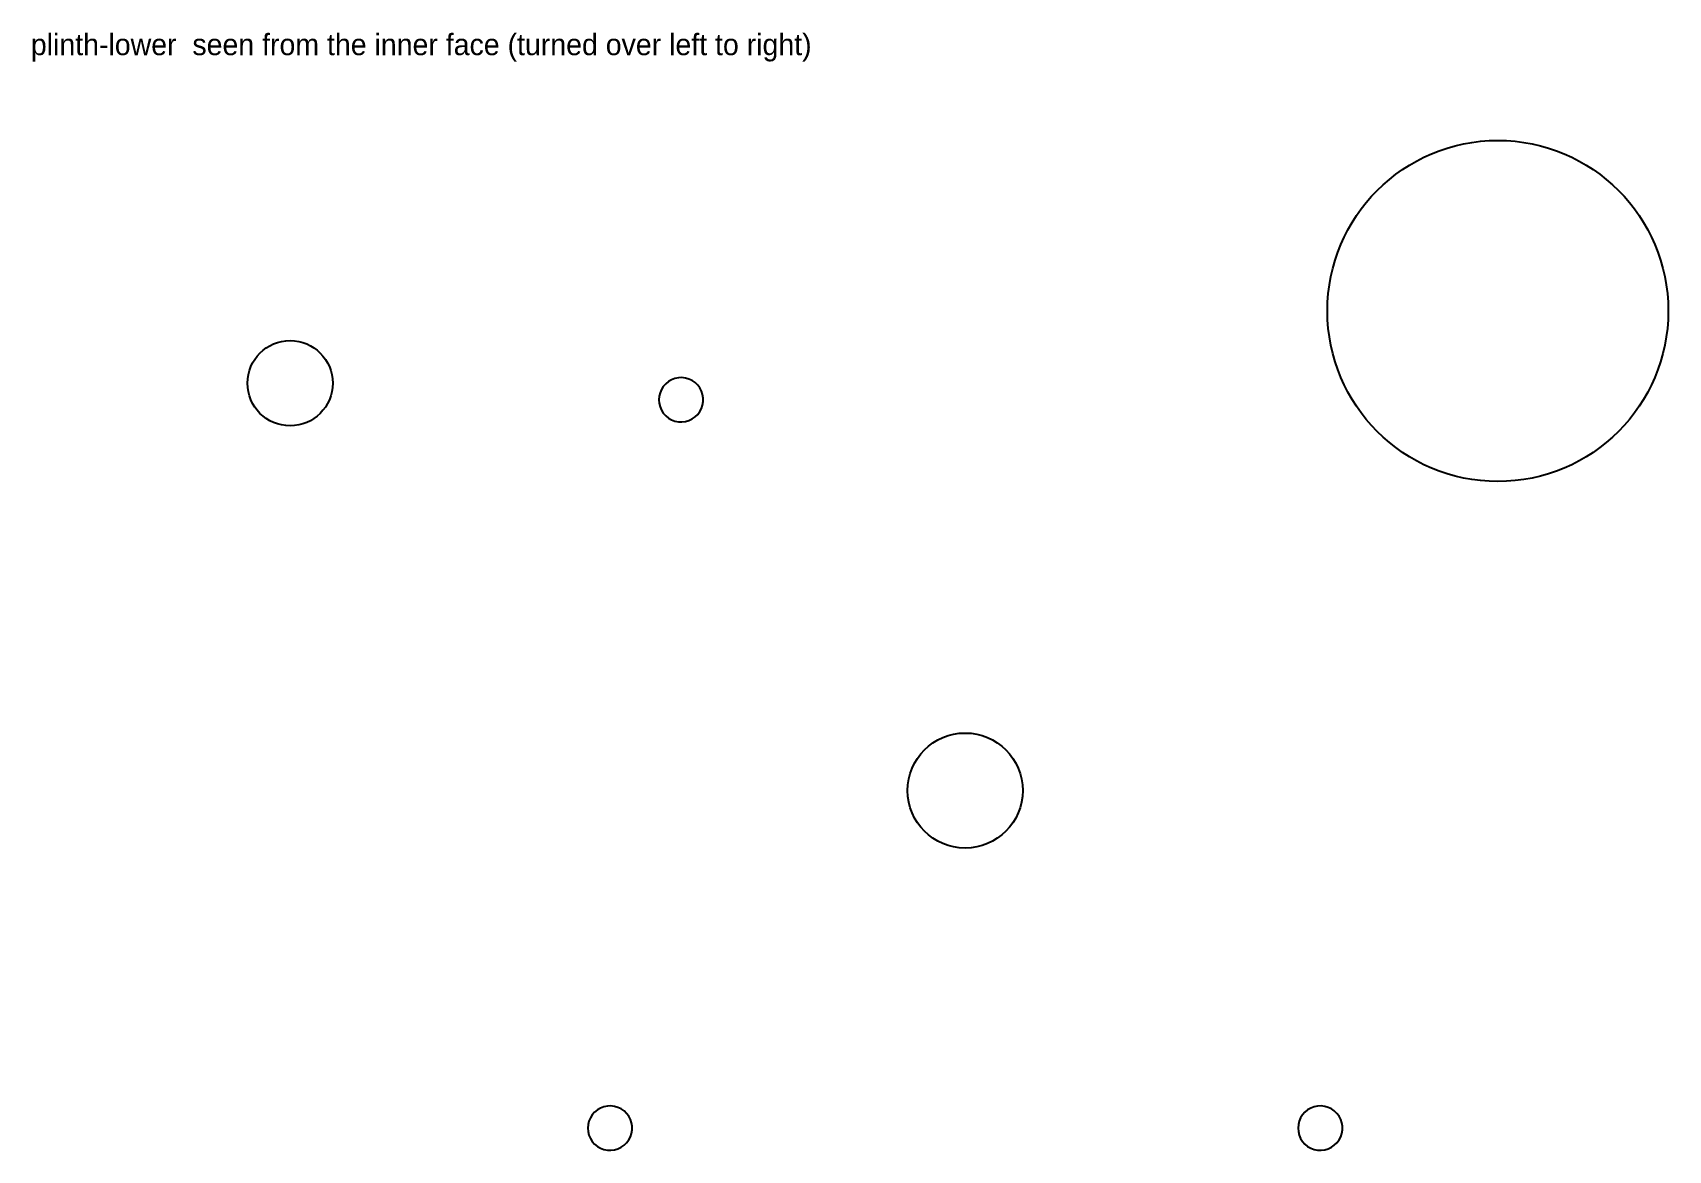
# Model space of a CAD drawing. Header units: millimetres. Extents: x 3 to 463, y 69 to 383.
import ezdxf

# ---------------------------------------------------------------- set-up
doc = ezdxf.new("R2010")
doc.units = ezdxf.units.MM
for name, color, linetype in [('NOTES', 7, 'Continuous'), ('POCKET_15MM_UNDERSIDE', 6, 'Continuous'), ('REF_THROUGH', 8, 'Continuous')]:
    doc.layers.add(name, color=color, linetype=linetype)

msp = doc.modelspace()

# ---------------------------------------------------------------- linework, layer by layer
at = {"layer": 'POCKET_15MM_UNDERSIDE'}
for points in [[(178.84, 280), (178.92, 279), (179.16, 278.02), (179.56, 277.09), (180.09, 276.24), (180.76, 275.49), (181.54, 274.86), (182.41, 274.35), (183.35, 274), (184.34, 273.79), (185.34, 273.75), (186.34, 273.88), (187.31, 274.15), (188.22, 274.59), (189.04, 275.16), (189.77, 275.85), (190.37, 276.66), (190.84, 277.55), (191.16, 278.5), (191.32, 279.5), (191.32, 280.5), (191.16, 281.49), (190.84, 282.45), (190.37, 283.34), (189.77, 284.14), (189.04, 284.84), (188.22, 285.41), (187.31, 285.84), (186.34, 286.12), (185.34, 286.24), (184.34, 286.2), (183.35, 286), (182.41, 285.65), (181.54, 285.14), (180.76, 284.51), (180.09, 283.75), (179.56, 282.9), (179.16, 281.98), (178.92, 281), (178.84, 280)], [(158.84, 75), (158.92, 74), (159.16, 73.02), (159.56, 72.09), (160.09, 71.24), (160.76, 70.49), (161.54, 69.86), (162.41, 69.35), (163.35, 69), (164.34, 68.79), (165.34, 68.75), (166.34, 68.88), (167.31, 69.15), (168.22, 69.59), (169.04, 70.16), (169.77, 70.85), (170.37, 71.66), (170.84, 72.55), (171.16, 73.5), (171.32, 74.5), (171.32, 75.5), (171.16, 76.49), (170.84, 77.45), (170.37, 78.34), (169.77, 79.14), (169.04, 79.84), (168.22, 80.41), (167.31, 80.84), (166.34, 81.12), (165.34, 81.24), (164.34, 81.2), (163.35, 81), (162.41, 80.65), (161.54, 80.14), (160.76, 79.51), (160.09, 78.75), (159.56, 77.9), (159.16, 76.98), (158.92, 76), (158.84, 75)], [(358.84, 75), (358.92, 74), (359.16, 73.02), (359.56, 72.09), (360.09, 71.24), (360.76, 70.49), (361.54, 69.86), (362.41, 69.35), (363.35, 69), (364.34, 68.79), (365.34, 68.75), (366.34, 68.88), (367.31, 69.15), (368.22, 69.59), (369.04, 70.16), (369.77, 70.85), (370.37, 71.66), (370.84, 72.55), (371.16, 73.5), (371.32, 74.5), (371.32, 75.5), (371.16, 76.49), (370.84, 77.45), (370.37, 78.34), (369.77, 79.14), (369.04, 79.84), (368.22, 80.41), (367.31, 80.84), (366.34, 81.12), (365.34, 81.24), (364.34, 81.2), (363.35, 81), (362.41, 80.65), (361.54, 80.14), (360.76, 79.51), (360.09, 78.75), (359.56, 77.9), (359.16, 76.98), (358.92, 76), (358.84, 75)]]:
    msp.add_lwpolyline(points, close=True, dxfattribs=at)
at = {"layer": 'REF_THROUGH'}
for centre, radius in [((415.09, 305), 48), ((75, 284.67), 12), ((265.09, 170), 16.2)]:
    msp.add_circle(centre, radius, dxfattribs=at)

# ---------------------------------------------------------------- texts
at = {"layer": 'NOTES'}
msp.add_text('plinth-lower  seen from the inner face (turned over left to right)', height=6, dxfattribs=at).set_placement((2, 377))

doc.saveas('drawing.dxf')
